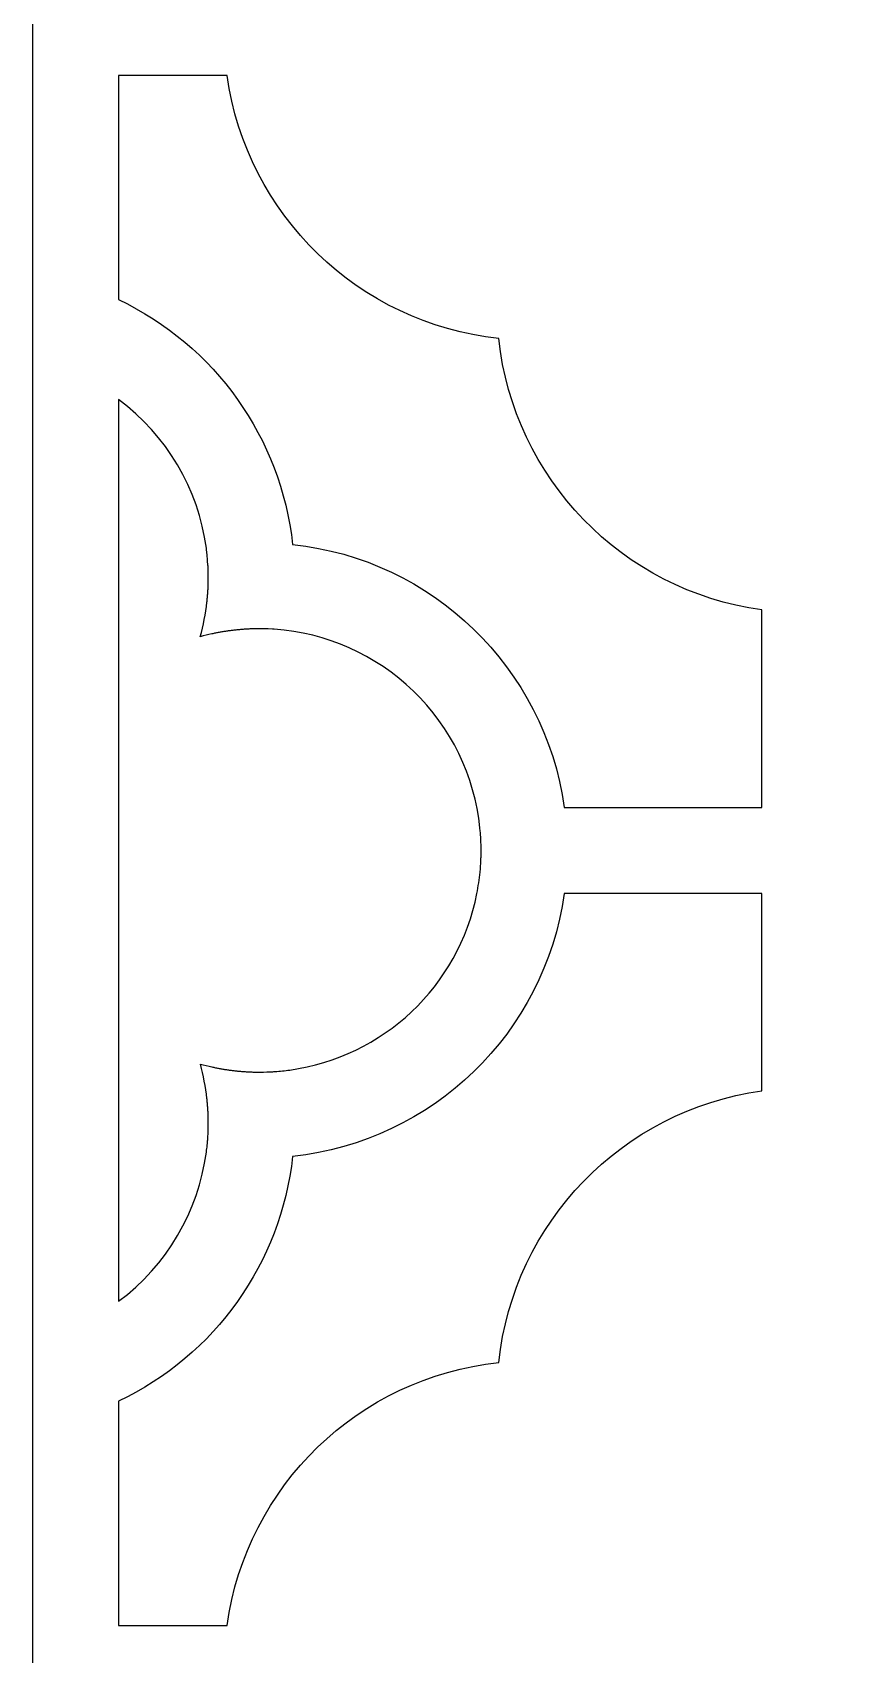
# Model space of a CAD drawing. Header units: centimetres. Extents: x -8.6 to 7.4, y -2.5 to 11.8.
# Drawn here: x -0.189 to 1.081, y -0.451 to 2.096 of the extents above; entities that cross this region are included whole.
import ezdxf

# ---------------------------------------------------------------- set-up
doc = ezdxf.new("R2010")
doc.units = ezdxf.units.CM
doc.header["$MEASUREMENT"] = 0
doc.layers.add('layer 1', color=7, linetype='Continuous')

msp = doc.modelspace()

# ---------------------------------------------------------------- linework, layer by layer
at = {"layer": 'layer 1', "color": 242}
for points, knots in [([(-0.18941, 11.81631), (-0.18941, 11.81631), (-0.0542, 11.81631), (-0.0542, 11.81631), (-0.0542, 11.81631), (-0.0542, 11.81631), (7.23783, 11.81631), (7.23783, 11.81631), (7.23783, 11.81631), (7.23783, 11.81631), (7.37304, 11.81631), (7.37304, 11.81631), (7.37304, 11.81631), (7.37304, 11.81631), (7.37304, 11.6811), (7.37304, 11.6811), (7.37304, 11.6811), (7.37304, 11.6811), (7.37304, -2.35212), (7.37304, -2.35212), (7.37304, -2.35212), (7.37304, -2.35212), (7.37304, -2.48733), (7.37304, -2.48733), (7.37304, -2.48733), (7.37304, -2.48733), (7.23783, -2.48733), (7.23783, -2.48733), (7.23783, -2.48733), (7.23783, -2.48733), (-0.0542, -2.48733), (-0.0542, -2.48733), (-0.0542, -2.48733), (-0.0542, -2.48733), (-0.18941, -2.48733), (-0.18941, -2.48733), (-0.18941, -2.48733), (-0.18941, -2.48733), (-0.18941, -2.35212), (-0.18941, -2.35212), (-0.18941, -2.35212), (-0.18941, -2.35212), (-0.18941, 11.6811), (-0.18941, 11.6811), (-0.18941, 11.6811), (-0.18941, 11.6811), (-0.18941, 11.81631), (-0.18941, 11.81631)], [0, 0, 0, 0, 0.0769231, 0.0769231, 0.0769231, 0.0769231, 0.1538462, 0.1538462, 0.1538462, 0.1538462, 0.2307692, 0.2307692, 0.2307692, 0.2307692, 0.3076923, 0.3076923, 0.3076923, 0.3076923, 0.3846154, 0.3846154, 0.3846154, 0.3846154, 0.4615385, 0.4615385, 0.4615385, 0.4615385, 0.5384615, 0.5384615, 0.5384615, 0.5384615, 0.6153846, 0.6153846, 0.6153846, 0.6153846, 0.6923077, 0.6923077, 0.6923077, 0.6923077, 0.7692308, 0.7692308, 0.7692308, 0.7692308, 0.8461538, 0.8461538, 0.8461538, 0.8461538, 1, 1, 1, 1]), ([(-0.0542, 2.02809), (-0.0542, 2.02809), (-0.0412, 2.02809), (-0.0412, 2.02809), (-0.0412, 2.02809), (-0.0412, 2.02809), (0.05099, 2.02809), (0.05099, 2.02809), (0.05099, 2.02809), (0.05099, 2.02809), (0.11614, 2.02809), (0.11614, 2.02809), (0.11614, 2.02809), (0.14695, 1.8089), (0.32248, 1.63877), (0.54257, 1.61523), (0.54257, 1.61523), (0.56627, 1.39517), (0.7362, 1.21946), (0.95541, 1.18882), (0.95541, 1.18882), (0.95541, 1.18882), (0.95541, 1.12354), (0.95541, 1.12354), (0.95541, 1.12354), (0.95541, 1.12354), (0.95541, 1.09024), (0.95541, 1.09024), (0.95541, 1.09024), (0.95541, 1.09024), (0.95541, 0.99169), (0.95541, 0.99169), (0.95541, 0.99169), (0.95541, 0.99169), (0.95541, 0.87888), (0.95541, 0.87888), (0.95541, 0.87888), (0.95541, 0.87888), (0.80044, 0.87888), (0.80044, 0.87888), (0.80044, 0.87888), (0.80044, 0.87888), (0.64548, 0.87888), (0.64548, 0.87888), (0.64548, 0.87888), (0.61467, 1.09807), (0.43914, 1.2682), (0.21905, 1.29173), (0.21905, 1.29173), (0.2008, 1.45869), (0.09749, 1.60417), (-0.0542, 1.67626), (-0.0542, 1.67626), (-0.0542, 1.67626), (-0.0542, 2.02809), (-0.0542, 2.02809), (-0.0542, 2.02809), (-0.0542, 2.02809), (-0.0542, 2.02809), (-0.0542, 2.02809)], [0, 0, 0, 0, 0.0625, 0.0625, 0.0625, 0.0625, 0.125, 0.125, 0.125, 0.125, 0.1875, 0.1875, 0.1875, 0.1875, 0.25, 0.25, 0.25, 0.25, 0.3125, 0.3125, 0.3125, 0.3125, 0.375, 0.375, 0.375, 0.375, 0.4375, 0.4375, 0.4375, 0.4375, 0.5, 0.5, 0.5, 0.5, 0.5625, 0.5625, 0.5625, 0.5625, 0.625, 0.625, 0.625, 0.625, 0.6875, 0.6875, 0.6875, 0.6875, 0.75, 0.75, 0.75, 0.75, 0.8125, 0.8125, 0.8125, 0.8125, 0.875, 0.875, 0.875, 0.875, 1, 1, 1, 1]), ([(-0.0542, 1.51931), (0.0213, 1.46326), (0.071, 1.37902), (0.08359, 1.28583), (0.08359, 1.28583), (0.08359, 1.28583), (0.08379, 1.28436), (0.08379, 1.28436), (0.08379, 1.28436), (0.08379, 1.28436), (0.08396, 1.2829), (0.08396, 1.2829), (0.08396, 1.2829), (0.08396, 1.2829), (0.08432, 1.27993), (0.08432, 1.27993), (0.08432, 1.27993), (0.08432, 1.27993), (0.08458, 1.27772), (0.08458, 1.27772), (0.08458, 1.27772), (0.08458, 1.27772), (0.08475, 1.27627), (0.08475, 1.27627), (0.08475, 1.27627), (0.08475, 1.27627), (0.08496, 1.27403), (0.08496, 1.27403), (0.08496, 1.27403), (0.08496, 1.27403), (0.08514, 1.27215), (0.08514, 1.27215), (0.08514, 1.27215), (0.08514, 1.27215), (0.0853, 1.27034), (0.0853, 1.27034), (0.0853, 1.27034), (0.0853, 1.27034), (0.08542, 1.26885), (0.08542, 1.26885), (0.08542, 1.26885), (0.08542, 1.26885), (0.08553, 1.26759), (0.08553, 1.26759), (0.08553, 1.26759), (0.08553, 1.26759), (0.08566, 1.26587), (0.08566, 1.26587), (0.08566, 1.26587), (0.08566, 1.26587), (0.0861, 1.25918), (0.0861, 1.25918), (0.0861, 1.25918), (0.0861, 1.25918), (0.08619, 1.25769), (0.08619, 1.25769), (0.08619, 1.25769), (0.08619, 1.25769), (0.08624, 1.25619), (0.08624, 1.25619), (0.08624, 1.25619), (0.08624, 1.25619), (0.08633, 1.25469), (0.08633, 1.25469), (0.08633, 1.25469), (0.08633, 1.25469), (0.08638, 1.2532), (0.08638, 1.2532), (0.08638, 1.2532), (0.08638, 1.2532), (0.08645, 1.25099), (0.08645, 1.25099), (0.08645, 1.25099), (0.08645, 1.25099), (0.08659, 1.246), (0.08659, 1.246), (0.08659, 1.246), (0.08659, 1.246), (0.08661, 1.24412), (0.08661, 1.24412), (0.08661, 1.24412), (0.08661, 1.24412), (0.08666, 1.24185), (0.08666, 1.24185), (0.08666, 1.24185), (0.08666, 1.24185), (0.08668, 1.23961), (0.08668, 1.23961), (0.08668, 1.23961), (0.08668, 1.23961), (0.08666, 1.23811), (0.08666, 1.23811), (0.08666, 1.23811), (0.08666, 1.23811), (0.08666, 1.2366), (0.08666, 1.2366), (0.08666, 1.2366), (0.08666, 1.2366), (0.08661, 1.23509), (0.08661, 1.23509), (0.08661, 1.23509), (0.08661, 1.23509), (0.08661, 1.2336), (0.08661, 1.2336), (0.08661, 1.2336), (0.08661, 1.2336), (0.08657, 1.23209), (0.08657, 1.23209), (0.08657, 1.23209), (0.08657, 1.23209), (0.08654, 1.2306), (0.08654, 1.2306), (0.08654, 1.2306), (0.08654, 1.2306), (0.08651, 1.22909), (0.08651, 1.22909), (0.08651, 1.22909), (0.08651, 1.22909), (0.08645, 1.22761), (0.08645, 1.22761), (0.08645, 1.22761), (0.08645, 1.22761), (0.08638, 1.2261), (0.08638, 1.2261), (0.08638, 1.2261), (0.08638, 1.2261), (0.08633, 1.22461), (0.08633, 1.22461), (0.08633, 1.22461), (0.08633, 1.22461), (0.08624, 1.2231), (0.08624, 1.2231), (0.08624, 1.2231), (0.08624, 1.2231), (0.08619, 1.22164), (0.08619, 1.22164), (0.08619, 1.22164), (0.08619, 1.22164), (0.0861, 1.22013), (0.0861, 1.22013), (0.0861, 1.22013), (0.0861, 1.22013), (0.08603, 1.21866), (0.08603, 1.21866), (0.08603, 1.21866), (0.08603, 1.21866), (0.08593, 1.21715), (0.08593, 1.21715), (0.08593, 1.21715), (0.08593, 1.21715), (0.08585, 1.2157), (0.08585, 1.2157), (0.08585, 1.2157), (0.08585, 1.2157), (0.08573, 1.21419), (0.08573, 1.21419), (0.08573, 1.21419), (0.08573, 1.21419), (0.08563, 1.21274), (0.08563, 1.21274), (0.08563, 1.21274), (0.08563, 1.21274), (0.0855, 1.21123), (0.0855, 1.21123), (0.0855, 1.21123), (0.0855, 1.21123), (0.08538, 1.20977), (0.08538, 1.20977), (0.08538, 1.20977), (0.08538, 1.20977), (0.08522, 1.20828), (0.08522, 1.20828), (0.08522, 1.20828), (0.08522, 1.20828), (0.08511, 1.20681), (0.08511, 1.20681), (0.08511, 1.20681), (0.08511, 1.20681), (0.08497, 1.20535), (0.08497, 1.20535), (0.08497, 1.20535), (0.08497, 1.20535), (0.08485, 1.2039), (0.08485, 1.2039), (0.08485, 1.2039), (0.08485, 1.2039), (0.08468, 1.20242), (0.08468, 1.20242), (0.08468, 1.20242), (0.08468, 1.20242), (0.08452, 1.20096), (0.08452, 1.20096), (0.08452, 1.20096), (0.08251, 1.18266), (0.07903, 1.16454), (0.07412, 1.1468), (0.07412, 1.1468), (0.08014, 1.14843), (0.0862, 1.14991), (0.09229, 1.15125), (0.09229, 1.15125), (0.09229, 1.15125), (0.09371, 1.15156), (0.09371, 1.15156), (0.09371, 1.15156), (0.09371, 1.15156), (0.09513, 1.15185), (0.09513, 1.15185), (0.09513, 1.15185), (0.09513, 1.15185), (0.09655, 1.15218), (0.09655, 1.15218), (0.09655, 1.15218), (0.09655, 1.15218), (0.09797, 1.15244), (0.09797, 1.15244), (0.09797, 1.15244), (0.09797, 1.15244), (0.09939, 1.15273), (0.09939, 1.15273), (0.09939, 1.15273), (0.09939, 1.15273), (0.1008, 1.15301), (0.1008, 1.15301), (0.1008, 1.15301), (0.1008, 1.15301), (0.10223, 1.15328), (0.10223, 1.15328), (0.10223, 1.15328), (0.10223, 1.15328), (0.10365, 1.15354), (0.10365, 1.15354), (0.10365, 1.15354), (0.10365, 1.15354), (0.1051, 1.15381), (0.1051, 1.15381), (0.1051, 1.15381), (0.1051, 1.15381), (0.10651, 1.15406), (0.10651, 1.15406), (0.10651, 1.15406), (0.10651, 1.15406), (0.10797, 1.15433), (0.10797, 1.15433), (0.10797, 1.15433), (0.10797, 1.15433), (0.10939, 1.15454), (0.10939, 1.15454), (0.10939, 1.15454), (0.10939, 1.15454), (0.11084, 1.15479), (0.11084, 1.15479), (0.11084, 1.15479), (0.11084, 1.15479), (0.11227, 1.15502), (0.11227, 1.15502), (0.11227, 1.15502), (0.11227, 1.15502), (0.11373, 1.15526), (0.11373, 1.15526), (0.11373, 1.15526), (0.11373, 1.15526), (0.11516, 1.15547), (0.11516, 1.15547), (0.11516, 1.15547), (0.11516, 1.15547), (0.11662, 1.1557), (0.11662, 1.1557), (0.11662, 1.1557), (0.11662, 1.1557), (0.11809, 1.15589), (0.11809, 1.15589), (0.11809, 1.15589), (0.11809, 1.15589), (0.11955, 1.15612), (0.11955, 1.15612), (0.11955, 1.15612), (0.11955, 1.15612), (0.12097, 1.15628), (0.12097, 1.15628), (0.12097, 1.15628), (0.12097, 1.15628), (0.12244, 1.1565), (0.12244, 1.1565), (0.12244, 1.1565), (0.12244, 1.1565), (0.1239, 1.15665), (0.1239, 1.15665), (0.1239, 1.15665), (0.1239, 1.15665), (0.12536, 1.15686), (0.12536, 1.15686), (0.12536, 1.15686), (0.12536, 1.15686), (0.12681, 1.15703), (0.12681, 1.15703), (0.12681, 1.15703), (0.12681, 1.15703), (0.12828, 1.1572), (0.12828, 1.1572), (0.12828, 1.1572), (0.12828, 1.1572), (0.12974, 1.15735), (0.12974, 1.15735), (0.12974, 1.15735), (0.12974, 1.15735), (0.13122, 1.15752), (0.13122, 1.15752), (0.13122, 1.15752), (0.13122, 1.15752), (0.13267, 1.15764), (0.13267, 1.15764), (0.13267, 1.15764), (0.13267, 1.15764), (0.13413, 1.15779), (0.13413, 1.15779), (0.13413, 1.15779), (0.13413, 1.15779), (0.13559, 1.15792), (0.13559, 1.15792), (0.13559, 1.15792), (0.13559, 1.15792), (0.13709, 1.15806), (0.13709, 1.15806), (0.13709, 1.15806), (0.13709, 1.15806), (0.13855, 1.15818), (0.13855, 1.15818), (0.13855, 1.15818), (0.13855, 1.15818), (0.14006, 1.15831), (0.14006, 1.15831), (0.14006, 1.15831), (0.14006, 1.15831), (0.14151, 1.15841), (0.14151, 1.15841), (0.14151, 1.15841), (0.14151, 1.15841), (0.14302, 1.15853), (0.14302, 1.15853), (0.14302, 1.15853), (0.14302, 1.15853), (0.14447, 1.15862), (0.14447, 1.15862), (0.14447, 1.15862), (0.14447, 1.15862), (0.14598, 1.15871), (0.14598, 1.15871), (0.14598, 1.15871), (0.14598, 1.15871), (0.14745, 1.1588), (0.14745, 1.1588), (0.14745, 1.1588), (0.14745, 1.1588), (0.14896, 1.15887), (0.14896, 1.15887), (0.14896, 1.15887), (0.14896, 1.15887), (0.15042, 1.15892), (0.15042, 1.15892), (0.15042, 1.15892), (0.15042, 1.15892), (0.15193, 1.15901), (0.15193, 1.15901), (0.15193, 1.15901), (0.15193, 1.15901), (0.15343, 1.15906), (0.15343, 1.15906), (0.15343, 1.15906), (0.15343, 1.15906), (0.15493, 1.15915), (0.15493, 1.15915), (0.15493, 1.15915), (0.15493, 1.15915), (0.15641, 1.15919), (0.15641, 1.15919), (0.15641, 1.15919), (0.15641, 1.15919), (0.15792, 1.15922), (0.15792, 1.15922), (0.15792, 1.15922), (0.15792, 1.15922), (0.15941, 1.15925), (0.15941, 1.15925), (0.15941, 1.15925), (0.15941, 1.15925), (0.16092, 1.15929), (0.16092, 1.15929), (0.16092, 1.15929), (0.16092, 1.15929), (0.16241, 1.15929), (0.16241, 1.15929), (0.16241, 1.15929), (0.16241, 1.15929), (0.16392, 1.15934), (0.16392, 1.15934), (0.16392, 1.15934), (0.16392, 1.15934), (0.16541, 1.15934), (0.16541, 1.15934), (0.16541, 1.15934), (0.16541, 1.15934), (0.16693, 1.15936), (0.16693, 1.15936), (0.16693, 1.15936), (0.16693, 1.15936), (0.16844, 1.15934), (0.16844, 1.15934), (0.16844, 1.15934), (0.16844, 1.15934), (0.17026, 1.15932), (0.17026, 1.15932), (0.17026, 1.15932), (0.17026, 1.15932), (0.1722, 1.15929), (0.1722, 1.15929), (0.1722, 1.15929), (0.1722, 1.15929), (0.17864, 1.15913), (0.17864, 1.15913), (0.17864, 1.15913), (0.17864, 1.15913), (0.18049, 1.15905), (0.18049, 1.15905), (0.18049, 1.15905), (0.18049, 1.15905), (0.18722, 1.15872), (0.18722, 1.15872), (0.18722, 1.15872), (0.18722, 1.15872), (0.18871, 1.15863), (0.18871, 1.15863), (0.18871, 1.15863), (0.18871, 1.15863), (0.19022, 1.15855), (0.19022, 1.15855), (0.19022, 1.15855), (0.27215, 1.15292), (0.34951, 1.11854), (0.40863, 1.06154), (0.40863, 1.06154), (0.46776, 1.00452), (0.5048, 0.92835), (0.51318, 0.84664), (0.51318, 0.84664), (0.51318, 0.84664), (0.51368, 0.84136), (0.51368, 0.84136), (0.51368, 0.84136), (0.51368, 0.84136), (0.51385, 0.83924), (0.51385, 0.83924), (0.51385, 0.83924), (0.51422, 0.83443), (0.51451, 0.82962), (0.51471, 0.8248), (0.51471, 0.8248), (0.51471, 0.8248), (0.51476, 0.82319), (0.51476, 0.82319), (0.51476, 0.82319), (0.51476, 0.82319), (0.51485, 0.82105), (0.51485, 0.82105), (0.51485, 0.82105), (0.51485, 0.82105), (0.51493, 0.81797), (0.51493, 0.81797), (0.51493, 0.81797), (0.51493, 0.81797), (0.51494, 0.81631), (0.51494, 0.81631), (0.51494, 0.81631), (0.51494, 0.81631), (0.51498, 0.81457), (0.51498, 0.81457), (0.51498, 0.81457), (0.51498, 0.81457), (0.51499, 0.81237), (0.51499, 0.81237), (0.51499, 0.81237), (0.51499, 0.81237), (0.51499, 0.81022), (0.51499, 0.81022), (0.51499, 0.81022), (0.51499, 0.81022), (0.51498, 0.80808), (0.51498, 0.80808), (0.51498, 0.80808), (0.51498, 0.80808), (0.51494, 0.80635), (0.51494, 0.80635), (0.51494, 0.80635), (0.51494, 0.80635), (0.51493, 0.80483), (0.51493, 0.80483), (0.51493, 0.80483), (0.51493, 0.80483), (0.51489, 0.80268), (0.51489, 0.80268), (0.51489, 0.80268), (0.51489, 0.80268), (0.51481, 0.80051), (0.51481, 0.80051), (0.51481, 0.80051), (0.51481, 0.80051), (0.51476, 0.79903), (0.51476, 0.79903), (0.51476, 0.79903), (0.51455, 0.79346), (0.51422, 0.7879), (0.51377, 0.78235), (0.51377, 0.78235), (0.51377, 0.78235), (0.51331, 0.77702), (0.51331, 0.77702), (0.51331, 0.77702), (0.51216, 0.76585), (0.51052, 0.75474), (0.5084, 0.74372), (0.5084, 0.74372), (0.47977, 0.59807), (0.36156, 0.48667), (0.21451, 0.46649), (0.21451, 0.46649), (0.20681, 0.46543), (0.19908, 0.46464), (0.19132, 0.4641), (0.19132, 0.4641), (0.19132, 0.4641), (0.18949, 0.46398), (0.18949, 0.46398), (0.18949, 0.46398), (0.18949, 0.46398), (0.18798, 0.46388), (0.18798, 0.46388), (0.18798, 0.46388), (0.18798, 0.46388), (0.18049, 0.46351), (0.18049, 0.46351), (0.18049, 0.46351), (0.18049, 0.46351), (0.17864, 0.46344), (0.17864, 0.46344), (0.17864, 0.46344), (0.17864, 0.46344), (0.17331, 0.46329), (0.17331, 0.46329), (0.17331, 0.46329), (0.17331, 0.46329), (0.17144, 0.46327), (0.17144, 0.46327), (0.17144, 0.46327), (0.17144, 0.46327), (0.16917, 0.46323), (0.16917, 0.46323), (0.16917, 0.46323), (0.16917, 0.46323), (0.16693, 0.4632), (0.16693, 0.4632), (0.16693, 0.4632), (0.16693, 0.4632), (0.16541, 0.46323), (0.16541, 0.46323), (0.16541, 0.46323), (0.16541, 0.46323), (0.16392, 0.46323), (0.16392, 0.46323), (0.16392, 0.46323), (0.16392, 0.46323), (0.16241, 0.46327), (0.16241, 0.46327), (0.16241, 0.46327), (0.16241, 0.46327), (0.16092, 0.46327), (0.16092, 0.46327), (0.16092, 0.46327), (0.16092, 0.46327), (0.15941, 0.46331), (0.15941, 0.46331), (0.15941, 0.46331), (0.15941, 0.46331), (0.15792, 0.46333), (0.15792, 0.46333), (0.15792, 0.46333), (0.15792, 0.46333), (0.15641, 0.46337), (0.15641, 0.46337), (0.15641, 0.46337), (0.15641, 0.46337), (0.15493, 0.46342), (0.15493, 0.46342), (0.15493, 0.46342), (0.15493, 0.46342), (0.15343, 0.4635), (0.15343, 0.4635), (0.15343, 0.4635), (0.15343, 0.4635), (0.15193, 0.46355), (0.15193, 0.46355), (0.15193, 0.46355), (0.15193, 0.46355), (0.15042, 0.46364), (0.15042, 0.46364), (0.15042, 0.46364), (0.15042, 0.46364), (0.14896, 0.46369), (0.14896, 0.46369), (0.14896, 0.46369), (0.14896, 0.46369), (0.14745, 0.46378), (0.14745, 0.46378), (0.14745, 0.46378), (0.14745, 0.46378), (0.14599, 0.46385), (0.14599, 0.46385), (0.14599, 0.46385), (0.14599, 0.46385), (0.14449, 0.46395), (0.14449, 0.46395), (0.14449, 0.46395), (0.14449, 0.46395), (0.14303, 0.46403), (0.14303, 0.46403), (0.14303, 0.46403), (0.14303, 0.46403), (0.14152, 0.46415), (0.14152, 0.46415), (0.14152, 0.46415), (0.14152, 0.46415), (0.14007, 0.46425), (0.14007, 0.46425), (0.14007, 0.46425), (0.14007, 0.46425), (0.13856, 0.46438), (0.13856, 0.46438), (0.13856, 0.46438), (0.13856, 0.46438), (0.13711, 0.4645), (0.13711, 0.4645), (0.13711, 0.4645), (0.13711, 0.4645), (0.13563, 0.46465), (0.13563, 0.46465), (0.13563, 0.46465), (0.13563, 0.46465), (0.13416, 0.46477), (0.13416, 0.46477), (0.13416, 0.46477), (0.13416, 0.46477), (0.1327, 0.46492), (0.1327, 0.46492), (0.1327, 0.46492), (0.1327, 0.46492), (0.13124, 0.46504), (0.13124, 0.46504), (0.13124, 0.46504), (0.13124, 0.46504), (0.12976, 0.46521), (0.12976, 0.46521), (0.12976, 0.46521), (0.12976, 0.46521), (0.12831, 0.46537), (0.12831, 0.46537), (0.12831, 0.46537), (0.12831, 0.46537), (0.12685, 0.46555), (0.12685, 0.46555), (0.12685, 0.46555), (0.12685, 0.46555), (0.12538, 0.46571), (0.12538, 0.46571), (0.12538, 0.46571), (0.12538, 0.46571), (0.12392, 0.46591), (0.12392, 0.46591), (0.12392, 0.46591), (0.12392, 0.46591), (0.12247, 0.46607), (0.12247, 0.46607), (0.12247, 0.46607), (0.12247, 0.46607), (0.121, 0.46627), (0.121, 0.46627), (0.121, 0.46627), (0.121, 0.46627), (0.11958, 0.46644), (0.11958, 0.46644), (0.11958, 0.46644), (0.11958, 0.46644), (0.11813, 0.46666), (0.11813, 0.46666), (0.11813, 0.46666), (0.11813, 0.46666), (0.11667, 0.46686), (0.11667, 0.46686), (0.11667, 0.46686), (0.11667, 0.46686), (0.1152, 0.4671), (0.1152, 0.4671), (0.1152, 0.4671), (0.1152, 0.4671), (0.11377, 0.4673), (0.11377, 0.4673), (0.11377, 0.4673), (0.11377, 0.4673), (0.11231, 0.46754), (0.11231, 0.46754), (0.11231, 0.46754), (0.11231, 0.46754), (0.1109, 0.46777), (0.1109, 0.46777), (0.1109, 0.46777), (0.1109, 0.46777), (0.10943, 0.46802), (0.10943, 0.46802), (0.10943, 0.46802), (0.10943, 0.46802), (0.10801, 0.46823), (0.10801, 0.46823), (0.10801, 0.46823), (0.10801, 0.46823), (0.10655, 0.46851), (0.10655, 0.46851), (0.10655, 0.46851), (0.10655, 0.46851), (0.10513, 0.46875), (0.10513, 0.46875), (0.10513, 0.46875), (0.10513, 0.46875), (0.1037, 0.46904), (0.1037, 0.46904), (0.1037, 0.46904), (0.1037, 0.46904), (0.10228, 0.46927), (0.10228, 0.46927), (0.10228, 0.46927), (0.10228, 0.46927), (0.10087, 0.46956), (0.10087, 0.46956), (0.10087, 0.46956), (0.10087, 0.46956), (0.09943, 0.46983), (0.09943, 0.46983), (0.09943, 0.46983), (0.09943, 0.46983), (0.09802, 0.47011), (0.09802, 0.47011), (0.09802, 0.47011), (0.09802, 0.47011), (0.0966, 0.47038), (0.0966, 0.47038), (0.0966, 0.47038), (0.0966, 0.47038), (0.09518, 0.4707), (0.09518, 0.4707), (0.09518, 0.4707), (0.09518, 0.4707), (0.09376, 0.47099), (0.09376, 0.47099), (0.09376, 0.47099), (0.09376, 0.47099), (0.09234, 0.47132), (0.09234, 0.47132), (0.09234, 0.47132), (0.08625, 0.47263), (0.0802, 0.47412), (0.07419, 0.47576), (0.07419, 0.47576), (0.07904, 0.45801), (0.0825, 0.4399), (0.08451, 0.4216), (0.08451, 0.4216), (0.08451, 0.4216), (0.08467, 0.42014), (0.08467, 0.42014), (0.08467, 0.42014), (0.08467, 0.42014), (0.08483, 0.41867), (0.08483, 0.41867), (0.08483, 0.41867), (0.08483, 0.41867), (0.08496, 0.4172), (0.08496, 0.4172), (0.08496, 0.4172), (0.08496, 0.4172), (0.08511, 0.41575), (0.08511, 0.41575), (0.08511, 0.41575), (0.08511, 0.41575), (0.08522, 0.41429), (0.08522, 0.41429), (0.08522, 0.41429), (0.08522, 0.41429), (0.08538, 0.41278), (0.08538, 0.41278), (0.08538, 0.41278), (0.08538, 0.41278), (0.0855, 0.41133), (0.0855, 0.41133), (0.0855, 0.41133), (0.0855, 0.41133), (0.08563, 0.40982), (0.08563, 0.40982), (0.08563, 0.40982), (0.08563, 0.40982), (0.08573, 0.40837), (0.08573, 0.40837), (0.08573, 0.40837), (0.08573, 0.40837), (0.08585, 0.40686), (0.08585, 0.40686), (0.08585, 0.40686), (0.08585, 0.40686), (0.08593, 0.40541), (0.08593, 0.40541), (0.08593, 0.40541), (0.08593, 0.40541), (0.08603, 0.40391), (0.08603, 0.40391), (0.08603, 0.40391), (0.08603, 0.40391), (0.0861, 0.40243), (0.0861, 0.40243), (0.0861, 0.40243), (0.0861, 0.40243), (0.08619, 0.40093), (0.08619, 0.40093), (0.08619, 0.40093), (0.08619, 0.40093), (0.08624, 0.39945), (0.08624, 0.39945), (0.08624, 0.39945), (0.08624, 0.39945), (0.08633, 0.39796), (0.08633, 0.39796), (0.08633, 0.39796), (0.08633, 0.39796), (0.08638, 0.39645), (0.08638, 0.39645), (0.08638, 0.39645), (0.08638, 0.39645), (0.08645, 0.39495), (0.08645, 0.39495), (0.08645, 0.39495), (0.08645, 0.39495), (0.08651, 0.39347), (0.08651, 0.39347), (0.08651, 0.39347), (0.08651, 0.39347), (0.08654, 0.39196), (0.08654, 0.39196), (0.08654, 0.39196), (0.08654, 0.39196), (0.08657, 0.39047), (0.08657, 0.39047), (0.08657, 0.39047), (0.08657, 0.39047), (0.08661, 0.38896), (0.08661, 0.38896), (0.08661, 0.38896), (0.08661, 0.38896), (0.08661, 0.38747), (0.08661, 0.38747), (0.08661, 0.38747), (0.08661, 0.38747), (0.08666, 0.38596), (0.08666, 0.38596), (0.08666, 0.38596), (0.08666, 0.38596), (0.08666, 0.38447), (0.08666, 0.38447), (0.08666, 0.38447), (0.08666, 0.38447), (0.08668, 0.38295), (0.08668, 0.38295), (0.08668, 0.38295), (0.08668, 0.38295), (0.08666, 0.38145), (0.08666, 0.38145), (0.08666, 0.38145), (0.08666, 0.38145), (0.08663, 0.37962), (0.08663, 0.37962), (0.08663, 0.37962), (0.08663, 0.37962), (0.08661, 0.37767), (0.08661, 0.37767), (0.08661, 0.37767), (0.08661, 0.37767), (0.08651, 0.3726), (0.08651, 0.3726), (0.08651, 0.3726), (0.08651, 0.3726), (0.08638, 0.36938), (0.08638, 0.36938), (0.08638, 0.36938), (0.08638, 0.36938), (0.08633, 0.36787), (0.08633, 0.36787), (0.08633, 0.36787), (0.08633, 0.36787), (0.08624, 0.36638), (0.08624, 0.36638), (0.08624, 0.36638), (0.08624, 0.36638), (0.0862, 0.36506), (0.0862, 0.36506), (0.0862, 0.36506), (0.0862, 0.36506), (0.0861, 0.36339), (0.0861, 0.36339), (0.0861, 0.36339), (0.0861, 0.36339), (0.08568, 0.35686), (0.08568, 0.35686), (0.08568, 0.35686), (0.08568, 0.35686), (0.08554, 0.35519), (0.08554, 0.35519), (0.08554, 0.35519), (0.08554, 0.35519), (0.08542, 0.35371), (0.08542, 0.35371), (0.08542, 0.35371), (0.08542, 0.35371), (0.0853, 0.35222), (0.0853, 0.35222), (0.0853, 0.35222), (0.0853, 0.35222), (0.08515, 0.35076), (0.08515, 0.35076), (0.08515, 0.35076), (0.08515, 0.35076), (0.08504, 0.34934), (0.08504, 0.34934), (0.08504, 0.34934), (0.08504, 0.34934), (0.08485, 0.34725), (0.08485, 0.34725), (0.08485, 0.34725), (0.08485, 0.34725), (0.08466, 0.34556), (0.08466, 0.34556), (0.08466, 0.34556), (0.08466, 0.34556), (0.08441, 0.34335), (0.08441, 0.34335), (0.08441, 0.34335), (0.08441, 0.34335), (0.08408, 0.34067), (0.08408, 0.34067), (0.08408, 0.34067), (0.08408, 0.34067), (0.08388, 0.33894), (0.08388, 0.33894), (0.08388, 0.33894), (0.08388, 0.33894), (0.08368, 0.33747), (0.08368, 0.33747), (0.08368, 0.33747), (0.07123, 0.24403), (0.02146, 0.15955), (-0.0542, 0.10332), (-0.0542, 0.10332), (-0.0542, 0.10332), (-0.0542, 1.51931), (-0.0542, 1.51931), (-0.0542, 1.51931), (-0.0542, 1.51931), (-0.0542, 1.51931), (-0.0542, 1.51931)], [0, 0, 0, 0, 0.0040984, 0.0040984, 0.0040984, 0.0040984, 0.0081967, 0.0081967, 0.0081967, 0.0081967, 0.0122951, 0.0122951, 0.0122951, 0.0122951, 0.0163934, 0.0163934, 0.0163934, 0.0163934, 0.0204918, 0.0204918, 0.0204918, 0.0204918, 0.0245902, 0.0245902, 0.0245902, 0.0245902, 0.0286885, 0.0286885, 0.0286885, 0.0286885, 0.0327869, 0.0327869, 0.0327869, 0.0327869, 0.0368852, 0.0368852, 0.0368852, 0.0368852, 0.0409836, 0.0409836, 0.0409836, 0.0409836, 0.045082, 0.045082, 0.045082, 0.045082, 0.0491803, 0.0491803, 0.0491803, 0.0491803, 0.0532787, 0.0532787, 0.0532787, 0.0532787, 0.057377, 0.057377, 0.057377, 0.057377, 0.0614754, 0.0614754, 0.0614754, 0.0614754, 0.0655738, 0.0655738, 0.0655738, 0.0655738, 0.0696721, 0.0696721, 0.0696721, 0.0696721, 0.0737705, 0.0737705, 0.0737705, 0.0737705, 0.0778689, 0.0778689, 0.0778689, 0.0778689, 0.0819672, 0.0819672, 0.0819672, 0.0819672, 0.0860656, 0.0860656, 0.0860656, 0.0860656, 0.0901639, 0.0901639, 0.0901639, 0.0901639, 0.0942623, 0.0942623, 0.0942623, 0.0942623, 0.0983607, 0.0983607, 0.0983607, 0.0983607, 0.102459, 0.102459, 0.102459, 0.102459, 0.1065574, 0.1065574, 0.1065574, 0.1065574, 0.1106557, 0.1106557, 0.1106557, 0.1106557, 0.1147541, 0.1147541, 0.1147541, 0.1147541, 0.1188525, 0.1188525, 0.1188525, 0.1188525, 0.1229508, 0.1229508, 0.1229508, 0.1229508, 0.1270492, 0.1270492, 0.1270492, 0.1270492, 0.1311475, 0.1311475, 0.1311475, 0.1311475, 0.1352459, 0.1352459, 0.1352459, 0.1352459, 0.1393443, 0.1393443, 0.1393443, 0.1393443, 0.1434426, 0.1434426, 0.1434426, 0.1434426, 0.147541, 0.147541, 0.147541, 0.147541, 0.1516393, 0.1516393, 0.1516393, 0.1516393, 0.1557377, 0.1557377, 0.1557377, 0.1557377, 0.1598361, 0.1598361, 0.1598361, 0.1598361, 0.1639344, 0.1639344, 0.1639344, 0.1639344, 0.1680328, 0.1680328, 0.1680328, 0.1680328, 0.1721311, 0.1721311, 0.1721311, 0.1721311, 0.1762295, 0.1762295, 0.1762295, 0.1762295, 0.1803279, 0.1803279, 0.1803279, 0.1803279, 0.1844262, 0.1844262, 0.1844262, 0.1844262, 0.1885246, 0.1885246, 0.1885246, 0.1885246, 0.192623, 0.192623, 0.192623, 0.192623, 0.1967213, 0.1967213, 0.1967213, 0.1967213, 0.2008197, 0.2008197, 0.2008197, 0.2008197, 0.204918, 0.204918, 0.204918, 0.204918, 0.2090164, 0.2090164, 0.2090164, 0.2090164, 0.2131148, 0.2131148, 0.2131148, 0.2131148, 0.2172131, 0.2172131, 0.2172131, 0.2172131, 0.2213115, 0.2213115, 0.2213115, 0.2213115, 0.2254098, 0.2254098, 0.2254098, 0.2254098, 0.2295082, 0.2295082, 0.2295082, 0.2295082, 0.2336066, 0.2336066, 0.2336066, 0.2336066, 0.2377049, 0.2377049, 0.2377049, 0.2377049, 0.2418033, 0.2418033, 0.2418033, 0.2418033, 0.2459016, 0.2459016, 0.2459016, 0.2459016, 0.25, 0.25, 0.25, 0.25, 0.2540984, 0.2540984, 0.2540984, 0.2540984, 0.2581967, 0.2581967, 0.2581967, 0.2581967, 0.2622951, 0.2622951, 0.2622951, 0.2622951, 0.2663934, 0.2663934, 0.2663934, 0.2663934, 0.2704918, 0.2704918, 0.2704918, 0.2704918, 0.2745902, 0.2745902, 0.2745902, 0.2745902, 0.2786885, 0.2786885, 0.2786885, 0.2786885, 0.2827869, 0.2827869, 0.2827869, 0.2827869, 0.2868852, 0.2868852, 0.2868852, 0.2868852, 0.2909836, 0.2909836, 0.2909836, 0.2909836, 0.295082, 0.295082, 0.295082, 0.295082, 0.2991803, 0.2991803, 0.2991803, 0.2991803, 0.3032787, 0.3032787, 0.3032787, 0.3032787, 0.307377, 0.307377, 0.307377, 0.307377, 0.3114754, 0.3114754, 0.3114754, 0.3114754, 0.3155738, 0.3155738, 0.3155738, 0.3155738, 0.3196721, 0.3196721, 0.3196721, 0.3196721, 0.3237705, 0.3237705, 0.3237705, 0.3237705, 0.3278689, 0.3278689, 0.3278689, 0.3278689, 0.3319672, 0.3319672, 0.3319672, 0.3319672, 0.3360656, 0.3360656, 0.3360656, 0.3360656, 0.3401639, 0.3401639, 0.3401639, 0.3401639, 0.3442623, 0.3442623, 0.3442623, 0.3442623, 0.3483607, 0.3483607, 0.3483607, 0.3483607, 0.352459, 0.352459, 0.352459, 0.352459, 0.3565574, 0.3565574, 0.3565574, 0.3565574, 0.3606557, 0.3606557, 0.3606557, 0.3606557, 0.3647541, 0.3647541, 0.3647541, 0.3647541, 0.3688525, 0.3688525, 0.3688525, 0.3688525, 0.3729508, 0.3729508, 0.3729508, 0.3729508, 0.3770492, 0.3770492, 0.3770492, 0.3770492, 0.3811475, 0.3811475, 0.3811475, 0.3811475, 0.3852459, 0.3852459, 0.3852459, 0.3852459, 0.3893443, 0.3893443, 0.3893443, 0.3893443, 0.3934426, 0.3934426, 0.3934426, 0.3934426, 0.397541, 0.397541, 0.397541, 0.397541, 0.4016393, 0.4016393, 0.4016393, 0.4016393, 0.4057377, 0.4057377, 0.4057377, 0.4057377, 0.4098361, 0.4098361, 0.4098361, 0.4098361, 0.4139344, 0.4139344, 0.4139344, 0.4139344, 0.4180328, 0.4180328, 0.4180328, 0.4180328, 0.4221311, 0.4221311, 0.4221311, 0.4221311, 0.4262295, 0.4262295, 0.4262295, 0.4262295, 0.4303279, 0.4303279, 0.4303279, 0.4303279, 0.4344262, 0.4344262, 0.4344262, 0.4344262, 0.4385246, 0.4385246, 0.4385246, 0.4385246, 0.442623, 0.442623, 0.442623, 0.442623, 0.4467213, 0.4467213, 0.4467213, 0.4467213, 0.4508197, 0.4508197, 0.4508197, 0.4508197, 0.454918, 0.454918, 0.454918, 0.454918, 0.4590164, 0.4590164, 0.4590164, 0.4590164, 0.4631148, 0.4631148, 0.4631148, 0.4631148, 0.4672131, 0.4672131, 0.4672131, 0.4672131, 0.4713115, 0.4713115, 0.4713115, 0.4713115, 0.4754098, 0.4754098, 0.4754098, 0.4754098, 0.4795082, 0.4795082, 0.4795082, 0.4795082, 0.4836066, 0.4836066, 0.4836066, 0.4836066, 0.4877049, 0.4877049, 0.4877049, 0.4877049, 0.4918033, 0.4918033, 0.4918033, 0.4918033, 0.4959016, 0.4959016, 0.4959016, 0.4959016, 0.5, 0.5, 0.5, 0.5, 0.5040984, 0.5040984, 0.5040984, 0.5040984, 0.5081967, 0.5081967, 0.5081967, 0.5081967, 0.5122951, 0.5122951, 0.5122951, 0.5122951, 0.5163934, 0.5163934, 0.5163934, 0.5163934, 0.5204918, 0.5204918, 0.5204918, 0.5204918, 0.5245902, 0.5245902, 0.5245902, 0.5245902, 0.5286885, 0.5286885, 0.5286885, 0.5286885, 0.5327869, 0.5327869, 0.5327869, 0.5327869, 0.5368852, 0.5368852, 0.5368852, 0.5368852, 0.5409836, 0.5409836, 0.5409836, 0.5409836, 0.545082, 0.545082, 0.545082, 0.545082, 0.5491803, 0.5491803, 0.5491803, 0.5491803, 0.5532787, 0.5532787, 0.5532787, 0.5532787, 0.557377, 0.557377, 0.557377, 0.557377, 0.5614754, 0.5614754, 0.5614754, 0.5614754, 0.5655738, 0.5655738, 0.5655738, 0.5655738, 0.5696721, 0.5696721, 0.5696721, 0.5696721, 0.5737705, 0.5737705, 0.5737705, 0.5737705, 0.5778689, 0.5778689, 0.5778689, 0.5778689, 0.5819672, 0.5819672, 0.5819672, 0.5819672, 0.5860656, 0.5860656, 0.5860656, 0.5860656, 0.5901639, 0.5901639, 0.5901639, 0.5901639, 0.5942623, 0.5942623, 0.5942623, 0.5942623, 0.5983607, 0.5983607, 0.5983607, 0.5983607, 0.602459, 0.602459, 0.602459, 0.602459, 0.6065574, 0.6065574, 0.6065574, 0.6065574, 0.6106557, 0.6106557, 0.6106557, 0.6106557, 0.6147541, 0.6147541, 0.6147541, 0.6147541, 0.6188525, 0.6188525, 0.6188525, 0.6188525, 0.6229508, 0.6229508, 0.6229508, 0.6229508, 0.6270492, 0.6270492, 0.6270492, 0.6270492, 0.6311475, 0.6311475, 0.6311475, 0.6311475, 0.6352459, 0.6352459, 0.6352459, 0.6352459, 0.6393443, 0.6393443, 0.6393443, 0.6393443, 0.6434426, 0.6434426, 0.6434426, 0.6434426, 0.647541, 0.647541, 0.647541, 0.647541, 0.6516393, 0.6516393, 0.6516393, 0.6516393, 0.6557377, 0.6557377, 0.6557377, 0.6557377, 0.6598361, 0.6598361, 0.6598361, 0.6598361, 0.6639344, 0.6639344, 0.6639344, 0.6639344, 0.6680328, 0.6680328, 0.6680328, 0.6680328, 0.6721311, 0.6721311, 0.6721311, 0.6721311, 0.6762295, 0.6762295, 0.6762295, 0.6762295, 0.6803279, 0.6803279, 0.6803279, 0.6803279, 0.6844262, 0.6844262, 0.6844262, 0.6844262, 0.6885246, 0.6885246, 0.6885246, 0.6885246, 0.692623, 0.692623, 0.692623, 0.692623, 0.6967213, 0.6967213, 0.6967213, 0.6967213, 0.7008197, 0.7008197, 0.7008197, 0.7008197, 0.704918, 0.704918, 0.704918, 0.704918, 0.7090164, 0.7090164, 0.7090164, 0.7090164, 0.7131148, 0.7131148, 0.7131148, 0.7131148, 0.7172131, 0.7172131, 0.7172131, 0.7172131, 0.7213115, 0.7213115, 0.7213115, 0.7213115, 0.7254098, 0.7254098, 0.7254098, 0.7254098, 0.7295082, 0.7295082, 0.7295082, 0.7295082, 0.7336066, 0.7336066, 0.7336066, 0.7336066, 0.7377049, 0.7377049, 0.7377049, 0.7377049, 0.7418033, 0.7418033, 0.7418033, 0.7418033, 0.7459016, 0.7459016, 0.7459016, 0.7459016, 0.75, 0.75, 0.75, 0.75, 0.7540984, 0.7540984, 0.7540984, 0.7540984, 0.7581967, 0.7581967, 0.7581967, 0.7581967, 0.7622951, 0.7622951, 0.7622951, 0.7622951, 0.7663934, 0.7663934, 0.7663934, 0.7663934, 0.7704918, 0.7704918, 0.7704918, 0.7704918, 0.7745902, 0.7745902, 0.7745902, 0.7745902, 0.7786885, 0.7786885, 0.7786885, 0.7786885, 0.7827869, 0.7827869, 0.7827869, 0.7827869, 0.7868852, 0.7868852, 0.7868852, 0.7868852, 0.7909836, 0.7909836, 0.7909836, 0.7909836, 0.795082, 0.795082, 0.795082, 0.795082, 0.7991803, 0.7991803, 0.7991803, 0.7991803, 0.8032787, 0.8032787, 0.8032787, 0.8032787, 0.807377, 0.807377, 0.807377, 0.807377, 0.8114754, 0.8114754, 0.8114754, 0.8114754, 0.8155738, 0.8155738, 0.8155738, 0.8155738, 0.8196721, 0.8196721, 0.8196721, 0.8196721, 0.8237705, 0.8237705, 0.8237705, 0.8237705, 0.8278689, 0.8278689, 0.8278689, 0.8278689, 0.8319672, 0.8319672, 0.8319672, 0.8319672, 0.8360656, 0.8360656, 0.8360656, 0.8360656, 0.8401639, 0.8401639, 0.8401639, 0.8401639, 0.8442623, 0.8442623, 0.8442623, 0.8442623, 0.8483607, 0.8483607, 0.8483607, 0.8483607, 0.852459, 0.852459, 0.852459, 0.852459, 0.8565574, 0.8565574, 0.8565574, 0.8565574, 0.8606557, 0.8606557, 0.8606557, 0.8606557, 0.8647541, 0.8647541, 0.8647541, 0.8647541, 0.8688525, 0.8688525, 0.8688525, 0.8688525, 0.8729508, 0.8729508, 0.8729508, 0.8729508, 0.8770492, 0.8770492, 0.8770492, 0.8770492, 0.8811475, 0.8811475, 0.8811475, 0.8811475, 0.8852459, 0.8852459, 0.8852459, 0.8852459, 0.8893443, 0.8893443, 0.8893443, 0.8893443, 0.8934426, 0.8934426, 0.8934426, 0.8934426, 0.897541, 0.897541, 0.897541, 0.897541, 0.9016393, 0.9016393, 0.9016393, 0.9016393, 0.9057377, 0.9057377, 0.9057377, 0.9057377, 0.9098361, 0.9098361, 0.9098361, 0.9098361, 0.9139344, 0.9139344, 0.9139344, 0.9139344, 0.9180328, 0.9180328, 0.9180328, 0.9180328, 0.9221311, 0.9221311, 0.9221311, 0.9221311, 0.9262295, 0.9262295, 0.9262295, 0.9262295, 0.9303279, 0.9303279, 0.9303279, 0.9303279, 0.9344262, 0.9344262, 0.9344262, 0.9344262, 0.9385246, 0.9385246, 0.9385246, 0.9385246, 0.942623, 0.942623, 0.942623, 0.942623, 0.9467213, 0.9467213, 0.9467213, 0.9467213, 0.9508197, 0.9508197, 0.9508197, 0.9508197, 0.954918, 0.954918, 0.954918, 0.954918, 0.9590164, 0.9590164, 0.9590164, 0.9590164, 0.9631148, 0.9631148, 0.9631148, 0.9631148, 0.9672131, 0.9672131, 0.9672131, 0.9672131, 0.9713115, 0.9713115, 0.9713115, 0.9713115, 0.9754098, 0.9754098, 0.9754098, 0.9754098, 0.9795082, 0.9795082, 0.9795082, 0.9795082, 0.9836066, 0.9836066, 0.9836066, 0.9836066, 0.9877049, 0.9877049, 0.9877049, 0.9877049, 0.9918033, 0.9918033, 0.9918033, 0.9918033, 1, 1, 1, 1]), ([(-0.0542, -0.05368), (0.09746, 0.01846), (0.20086, 0.16387), (0.21905, 0.33083), (0.21905, 0.33083), (0.43912, 0.35454), (0.61483, 0.52447), (0.64548, 0.74368), (0.64548, 0.74368), (0.64548, 0.74368), (0.80044, 0.74368), (0.80044, 0.74368), (0.80044, 0.74368), (0.80044, 0.74368), (0.95541, 0.74368), (0.95541, 0.74368), (0.95541, 0.74368), (0.95541, 0.74368), (0.95541, 0.63087), (0.95541, 0.63087), (0.95541, 0.63087), (0.95541, 0.63087), (0.95541, 0.53229), (0.95541, 0.53229), (0.95541, 0.53229), (0.95541, 0.53229), (0.95541, 0.49904), (0.95541, 0.49904), (0.95541, 0.49904), (0.95541, 0.49904), (0.95541, 0.43375), (0.95541, 0.43375), (0.95541, 0.43375), (0.73623, 0.40294), (0.5661, 0.22741), (0.54257, 0.00732), (0.54257, 0.00732), (0.3225, -0.01638), (0.14679, -0.18631), (0.11614, -0.40552), (0.11614, -0.40552), (0.11614, -0.40552), (0.05099, -0.40552), (0.05099, -0.40552), (0.05099, -0.40552), (0.05099, -0.40552), (-0.0412, -0.40552), (-0.0412, -0.40552), (-0.0412, -0.40552), (-0.0412, -0.40552), (-0.0542, -0.40552), (-0.0542, -0.40552), (-0.0542, -0.40552), (-0.0542, -0.40552), (-0.0542, -0.05368), (-0.0542, -0.05368), (-0.0542, -0.05368), (-0.0542, -0.05368), (-0.0542, -0.05368), (-0.0542, -0.05368)], [0, 0, 0, 0, 0.0625, 0.0625, 0.0625, 0.0625, 0.125, 0.125, 0.125, 0.125, 0.1875, 0.1875, 0.1875, 0.1875, 0.25, 0.25, 0.25, 0.25, 0.3125, 0.3125, 0.3125, 0.3125, 0.375, 0.375, 0.375, 0.375, 0.4375, 0.4375, 0.4375, 0.4375, 0.5, 0.5, 0.5, 0.5, 0.5625, 0.5625, 0.5625, 0.5625, 0.625, 0.625, 0.625, 0.625, 0.6875, 0.6875, 0.6875, 0.6875, 0.75, 0.75, 0.75, 0.75, 0.8125, 0.8125, 0.8125, 0.8125, 0.875, 0.875, 0.875, 0.875, 1, 1, 1, 1])]:
    msp.add_open_spline(points, degree=3, knots=knots, dxfattribs=at)

doc.saveas('drawing.dxf')
